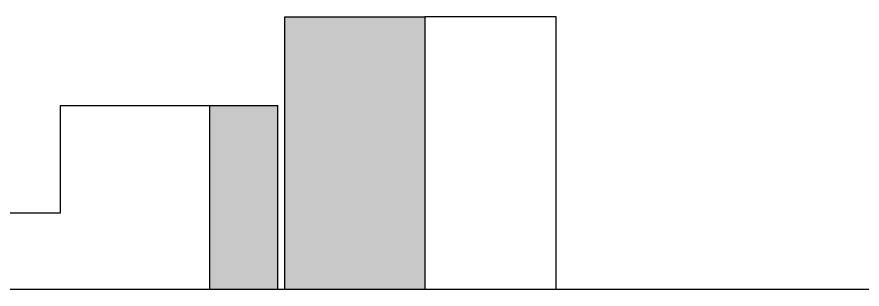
# Model space of a CAD drawing. Header units: millimetres. Extents: x -5657 to 14604, y -1609 to 2067.
# Drawn here: x 772 to 1737, y -1501 to -1191 of the extents above; entities that cross this region are included whole.
import ezdxf

# ---------------------------------------------------------------- set-up
doc = ezdxf.new("R2010")
doc.units = ezdxf.units.MM
doc.layers.get('0').update_dxf_attribs({"color": 4})

msp = doc.modelspace()

# ---------------------------------------------------------------- hatches: boundary and pattern name
at = {"linetype": 'Continuous', "transparency": 33554539}
h = msp.add_hatch(color=256, dxfattribs=at)
h.dxf.hatch_style = 1
h.paths.add_polyline_path([(1070, -1292), (992, -1292), (992, -1501), (1070, -1501)])
h.paths.add_polyline_path([(1238, -1191), (1078, -1191), (1078, -1501), (1238, -1501)])

# ---------------------------------------------------------------- linework, layer by layer
at = {"linetype": 'Continuous'}
for p, q in [((1078, -1501), (1078, -1191)), ((1078, -1191), (1238, -1191)), ((1238, -1191), (1238, -1501)), ((1388, -1191), (1238, -1191)), ((1388, -1501), (1388, -1191)), ((822, -1414), (822, -1292)), ((822, -1292), (992, -1292)), ((992, -1292), (992, -1501)), ((992, -1292), (1070, -1292)), ((1070, -1501), (1070, -1292)), ((750, -1414), (822, -1414)), ((-499, -1501), (1364, -1501)), ((992, -1501), (1070, -1501)), ((1070, -1501), (1070, -1501)), ((1070, -1501), (1078, -1501)), ((1238, -1501), (1388, -1501)), ((1364, -1501), (2372, -1501))]:
    msp.add_line(p, q, dxfattribs=at)

doc.saveas('drawing.dxf')
